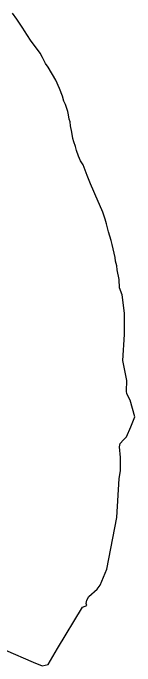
# Model space of a CAD drawing. Header units: inches. Extents: x 139.14 to 140.39, y 34.9 to 35.86.
# Drawn here: x 139.84023 to 139.84249, y 35.08161 to 35.09372 of the extents above; entities that cross this region are included whole.
import ezdxf

# ---------------------------------------------------------------- set-up
doc = ezdxf.new("R2010")
doc.units = ezdxf.units.IN
doc.header["$MEASUREMENT"] = 0

msp = doc.modelspace()

# ---------------------------------------------------------------- linework, layer by layer
msp.add_lwpolyline([(139.839569, 35.082125), (139.840602, 35.081678), (139.840771, 35.081609), (139.840879, 35.081637), (139.841055, 35.08193), (139.841518, 35.082702), (139.841598, 35.082731), (139.841589, 35.082768), (139.841598, 35.082831), (139.841635, 35.082897), (139.84179, 35.083035), (139.84185, 35.083106), (139.841973, 35.083404), (139.842158, 35.084362), (139.842199, 35.085089), (139.842226, 35.08523), (139.842226, 35.085475), (139.842206, 35.085676), (139.842219, 35.085738), (139.842282, 35.085801), (139.842338, 35.085858), (139.842417, 35.086047), (139.842494, 35.086232), (139.842407, 35.086538), (139.842344, 35.086654), (139.842336, 35.086708), (139.842342, 35.086902), (139.842267, 35.087276), (139.842299, 35.087755), (139.8423, 35.088146), (139.842273, 35.088349), (139.842255, 35.088493), (139.842205, 35.088624), (139.842198, 35.088775), (139.842162, 35.088959), (139.842156, 35.089031), (139.842133, 35.089117), (139.842127, 35.089188), (139.842073, 35.089427), (139.84205, 35.089504), (139.842004, 35.08966), (139.841967, 35.089813), (139.841941, 35.089894), (139.841895, 35.090027), (139.841746, 35.090369), (139.841727, 35.090413), (139.841668, 35.090552), (139.841605, 35.090704), (139.84153, 35.090906), (139.841485, 35.090978), (139.841447, 35.091068), (139.841408, 35.091169), (139.841389, 35.091248), (139.841359, 35.091332), (139.841338, 35.091396), (139.841322, 35.09151), (139.841298, 35.09163), (139.841291, 35.091701), (139.841273, 35.091753), (139.841259, 35.09183), (139.841251, 35.091866), (139.841249, 35.091894), (139.841204, 35.092026), (139.841174, 35.092086), (139.841149, 35.092176), (139.841091, 35.092319), (139.841027, 35.092477), (139.840882, 35.092714), (139.840835, 35.092784), (139.840778, 35.092895), (139.84073, 35.092974), (139.840555, 35.093218), (139.840498, 35.093305), (139.84044, 35.093392), (139.840409, 35.09344), (139.840371, 35.093494), (139.840301, 35.093609), (139.840217, 35.093721)])

doc.saveas('drawing.dxf')
